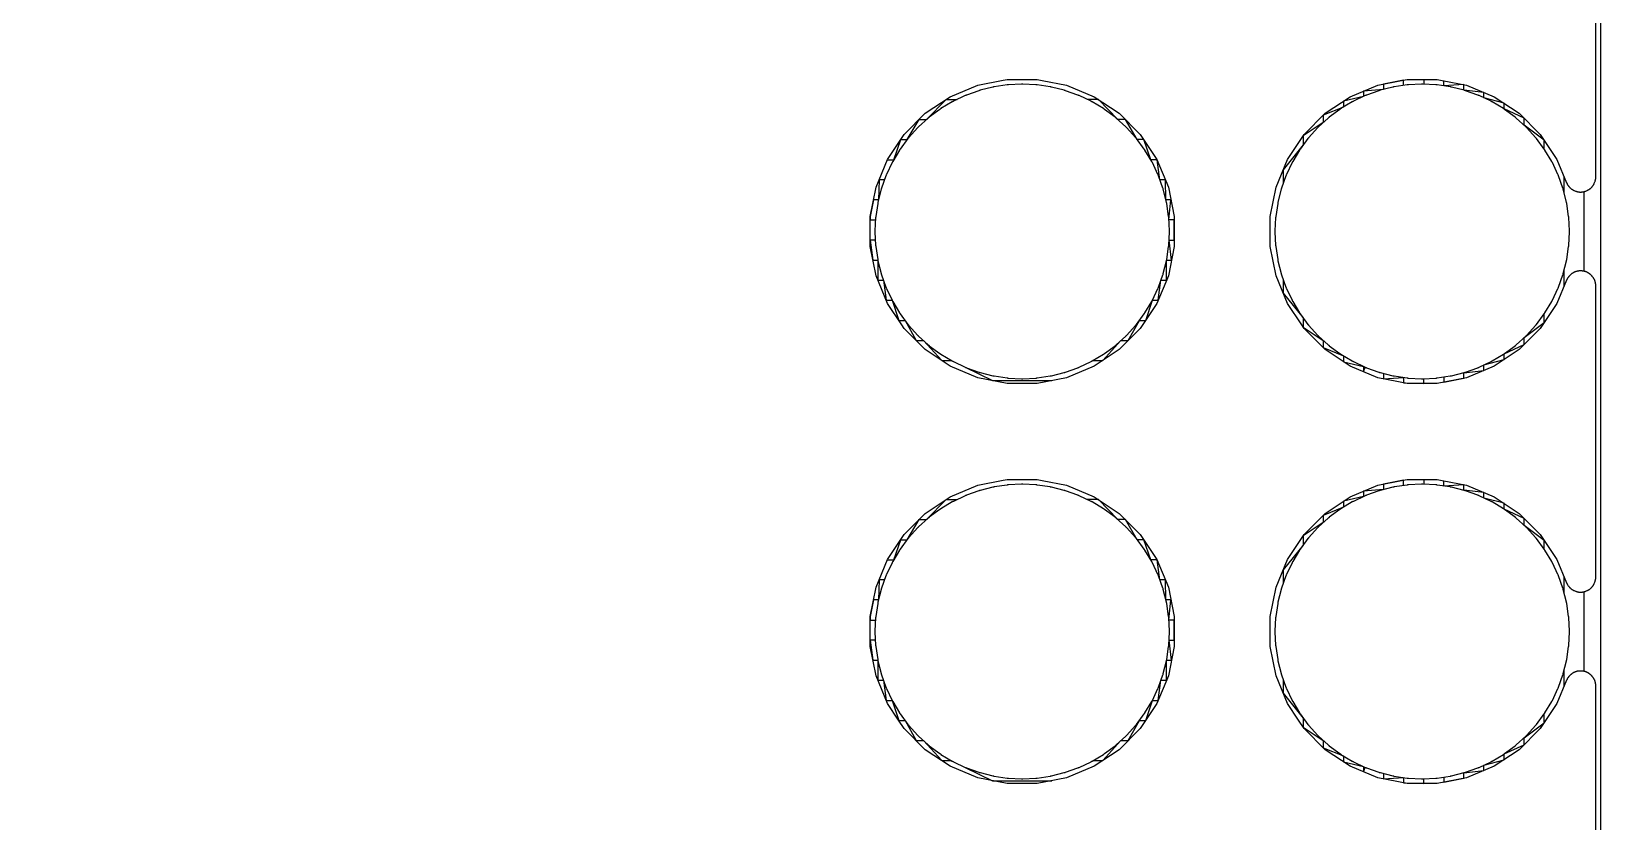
# Model space of a CAD drawing. Header units: metres. Extents: x 141.4 to 191.4, y -114.8 to -61.9.
# Drawn here: x 181.4 to 191.36, y -83.25 to -78.23 of the extents above; entities that cross this region are included whole.
import ezdxf

# ---------------------------------------------------------------- set-up
doc = ezdxf.new("R2010")
doc.units = ezdxf.units.M

msp = doc.modelspace()

# ---------------------------------------------------------------- linework, layer by layer
for points in [[(141.409, -61.907), (191.3649, -61.907), (191.3649, -114.8098)], [(191.3345, -84.2356), (191.3345, -82.3884), (191.3345, -82.3864), (191.3344, -82.3843), (191.3343, -82.3822), (191.3341, -82.3801), (191.3339, -82.378), (191.3336, -82.376), (191.3332, -82.3739), (191.3329, -82.3719), (191.332, -82.3675), (191.3316, -82.3654), (191.3311, -82.3634), (191.3305, -82.3614), (191.33, -82.3594), (191.3293, -82.3574), (191.3287, -82.3554), (191.3279, -82.3535), (191.3272, -82.3515), (191.3263, -82.3496), (191.3255, -82.3477), (191.3246, -82.3458), (191.3236, -82.344), (191.3226, -82.3421), (191.3215, -82.3403), (191.3204, -82.3386), (191.3193, -82.3368), (191.3181, -82.3351), (191.3169, -82.3334), (191.3156, -82.3317), (191.3143, -82.3301), (191.313, -82.3285), (191.3116, -82.327), (191.3102, -82.3254), (191.3087, -82.3239), (191.3025, -82.3177), (191.301, -82.3163), (191.2995, -82.3148), (191.2979, -82.3135), (191.2963, -82.3121), (191.2947, -82.3108), (191.293, -82.3095), (191.2913, -82.3083), (191.2896, -82.3071), (191.2879, -82.306), (191.2861, -82.3049), (191.2843, -82.3039), (191.2825, -82.3029), (191.2806, -82.3019), (191.2787, -82.301), (191.2768, -82.3001), (191.2749, -82.2993), (191.273, -82.2985), (191.271, -82.2978), (191.2691, -82.2971), (191.2671, -82.2965), (191.2651, -82.2959), (191.2631, -82.2954), (191.261, -82.2949), (191.259, -82.2944), (191.2569, -82.2941), (191.2549, -82.2937), (191.2528, -82.2935), (191.2507, -82.2932), (191.2487, -82.293), (191.2466, -82.2929), (191.2445, -82.2928), (191.2424, -82.2928), (191.2336, -82.2928), (191.2315, -82.2928), (191.2294, -82.2929), (191.2273, -82.293), (191.2253, -82.2932), (191.2232, -82.2935), (191.2211, -82.2937), (191.2191, -82.2941), (191.217, -82.2944), (191.215, -82.2949), (191.2129, -82.2954), (191.2109, -82.2959), (191.2089, -82.2965), (191.2069, -82.2971), (191.205, -82.2978), (191.203, -82.2985), (191.2011, -82.2993), (191.1992, -82.3001), (191.1973, -82.301), (191.1954, -82.3019), (191.1935, -82.3029), (191.1917, -82.3039), (191.1899, -82.3049), (191.1881, -82.306), (191.1864, -82.3071), (191.1847, -82.3083), (191.183, -82.3095), (191.1813, -82.3108), (191.1797, -82.3121), (191.1781, -82.3134), (191.1765, -82.3148), (191.175, -82.3163), (191.1735, -82.3177), (191.1673, -82.3239), (191.1658, -82.3254), (191.1644, -82.327), (191.163, -82.3285), (191.1617, -82.3301), (191.1604, -82.3317), (191.1591, -82.3334), (191.1579, -82.3351), (191.1567, -82.3368), (191.1556, -82.3386), (191.1545, -82.3403), (191.1534, -82.3421), (191.1524, -82.344), (191.1515, -82.3458), (191.1505, -82.3477), (191.1497, -82.3496), (191.1488, -82.3515), (191.0876, -82.4993), (190.982, -82.6575), (190.8475, -82.792), (190.6893, -82.8976), (190.5136, -82.9704), (190.3271, -83.0075), (190.1369, -83.0075), (189.9504, -82.9704), (189.7747, -82.8976), (189.6165, -82.792), (189.482, -82.6575), (189.4469, -82.6048), (189.3764, -82.4993), (189.3036, -82.3236), (189.2665, -82.1371), (189.2665, -81.9469), (189.3036, -81.7604), (189.3764, -81.5847), (189.482, -81.4265), (189.6165, -81.292), (189.7747, -81.1864), (189.9504, -81.1136), (190.1116, -81.0815), (190.1369, -81.0765), (190.3271, -81.0765), (190.359, -81.0829), (190.5136, -81.1136), (190.6893, -81.1864), (190.8475, -81.292), (190.982, -81.4265), (191.0876, -81.5847), (191.1488, -81.7325), (191.1497, -81.7344), (191.1505, -81.7363), (191.1515, -81.7382), (191.1524, -81.74), (191.1534, -81.7419), (191.1545, -81.7437), (191.1556, -81.7454), (191.1567, -81.7472), (191.1592, -81.7509), (191.1604, -81.7526), (191.1616, -81.7543), (191.1629, -81.756), (191.1642, -81.7576), (191.1655, -81.7592), (191.1669, -81.7608), (191.1683, -81.7623), (191.1698, -81.7638), (191.1713, -81.7653), (191.1728, -81.7667), (191.1743, -81.7681), (191.1759, -81.7694), (191.1776, -81.7707), (191.1792, -81.772), (191.1809, -81.7732), (191.1826, -81.7744), (191.1844, -81.7755), (191.1862, -81.7766), (191.188, -81.7776), (191.1898, -81.7787), (191.1917, -81.7796), (191.1935, -81.7805), (191.1954, -81.7814), (191.1973, -81.7822), (191.2055, -81.7856), (191.2074, -81.7864), (191.2094, -81.7871), (191.2113, -81.7878), (191.2133, -81.7884), (191.2153, -81.789), (191.2173, -81.7895), (191.2194, -81.79), (191.2214, -81.7904), (191.2235, -81.7908), (191.2255, -81.7911), (191.2276, -81.7914), (191.2297, -81.7916), (191.2317, -81.7918), (191.2338, -81.792), (191.2359, -81.792), (191.238, -81.7921), (191.2401, -81.792), (191.2422, -81.792), (191.2443, -81.7918), (191.2463, -81.7916), (191.2484, -81.7914), (191.2505, -81.7911), (191.2525, -81.7908), (191.2546, -81.7904), (191.2566, -81.79), (191.2587, -81.7895), (191.2607, -81.789), (191.2627, -81.7884), (191.2647, -81.7878), (191.2666, -81.7871), (191.2686, -81.7864), (191.2705, -81.7856), (191.2787, -81.7822), (191.2806, -81.7814), (191.2825, -81.7805), (191.2843, -81.7796), (191.2862, -81.7787), (191.288, -81.7776), (191.2898, -81.7766), (191.2916, -81.7755), (191.2934, -81.7744), (191.2951, -81.7732), (191.2968, -81.772), (191.2984, -81.7707), (191.3001, -81.7694), (191.3017, -81.7681), (191.3032, -81.7667), (191.3047, -81.7653), (191.3062, -81.7638), (191.3077, -81.7623), (191.3091, -81.7608), (191.3105, -81.7592), (191.3118, -81.7576), (191.3131, -81.756), (191.3144, -81.7543), (191.3156, -81.7526), (191.3168, -81.7509), (191.3179, -81.7492), (191.319, -81.7474), (191.3201, -81.7456), (191.3211, -81.7438), (191.3221, -81.7419), (191.323, -81.74), (191.3238, -81.7381), (191.3247, -81.7362), (191.328, -81.7281), (191.3288, -81.7261), (191.3295, -81.7242), (191.3302, -81.7222), (191.3308, -81.7202), (191.3314, -81.7182), (191.332, -81.7162), (191.3324, -81.7142), (191.3329, -81.7121), (191.3332, -81.7101), (191.3336, -81.708), (191.3339, -81.706), (191.3341, -81.7039), (191.3343, -81.7018), (191.3344, -81.6997), (191.3345, -81.6976), (191.3345, -81.6956), (191.3345, -79.8484), (191.3345, -79.8464), (191.3344, -79.8443), (191.3343, -79.8422), (191.3341, -79.8401), (191.3339, -79.838), (191.3336, -79.836), (191.3332, -79.8339), (191.3329, -79.8319), (191.332, -79.8275), (191.3316, -79.8254), (191.3311, -79.8234), (191.3305, -79.8214), (191.33, -79.8194), (191.3293, -79.8174), (191.3287, -79.8154), (191.3279, -79.8135), (191.3272, -79.8115), (191.3263, -79.8096), (191.3255, -79.8077), (191.3246, -79.8058), (191.3236, -79.804), (191.3226, -79.8021), (191.3215, -79.8003), (191.3204, -79.7986), (191.3193, -79.7968), (191.3181, -79.7951), (191.3169, -79.7934), (191.3156, -79.7917), (191.3143, -79.7901), (191.313, -79.7885), (191.3116, -79.787), (191.3102, -79.7854), (191.3087, -79.7839), (191.3025, -79.7777), (191.301, -79.7763), (191.2995, -79.7748), (191.2979, -79.7735), (191.2963, -79.7721), (191.2947, -79.7708), (191.293, -79.7695), (191.2913, -79.7683), (191.2896, -79.7671), (191.2879, -79.766), (191.2861, -79.7649), (191.2843, -79.7639), (191.2825, -79.7629), (191.2806, -79.7619), (191.2787, -79.761), (191.2768, -79.7601), (191.2749, -79.7593), (191.273, -79.7585), (191.271, -79.7578), (191.2691, -79.7571), (191.2671, -79.7565), (191.2651, -79.7559), (191.2631, -79.7554), (191.261, -79.7549), (191.259, -79.7544), (191.2569, -79.7541), (191.2549, -79.7537), (191.2528, -79.7535), (191.2507, -79.7532), (191.2487, -79.753), (191.2466, -79.7529), (191.2445, -79.7528), (191.2424, -79.7528), (191.2336, -79.7528), (191.2315, -79.7528), (191.2294, -79.7529), (191.2273, -79.753), (191.2253, -79.7532), (191.2232, -79.7535), (191.2211, -79.7537), (191.2191, -79.7541), (191.217, -79.7544), (191.215, -79.7549), (191.2129, -79.7554), (191.2109, -79.7559), (191.2089, -79.7565), (191.2069, -79.7571), (191.205, -79.7578), (191.203, -79.7585), (191.2011, -79.7593), (191.1992, -79.7601), (191.1973, -79.761), (191.1954, -79.7619), (191.1935, -79.7629), (191.1917, -79.7639), (191.1899, -79.7649), (191.1881, -79.766), (191.1864, -79.7671), (191.1847, -79.7683), (191.183, -79.7695), (191.1813, -79.7708), (191.1797, -79.7721), (191.1781, -79.7734), (191.1765, -79.7748), (191.175, -79.7763), (191.1735, -79.7777), (191.1673, -79.7839), (191.1658, -79.7854), (191.1644, -79.787), (191.163, -79.7885), (191.1617, -79.7901), (191.1604, -79.7917), (191.1591, -79.7934), (191.1579, -79.7951), (191.1567, -79.7968), (191.1556, -79.7986), (191.1545, -79.8003), (191.1534, -79.8021), (191.1524, -79.804), (191.1515, -79.8058), (191.1505, -79.8077), (191.1497, -79.8096), (191.1488, -79.8115), (191.0876, -79.9593), (190.982, -80.1175), (190.8475, -80.252), (190.6893, -80.3576), (190.5136, -80.4304), (190.3271, -80.4675), (190.1369, -80.4675), (189.9504, -80.4304), (189.7747, -80.3576), (189.6165, -80.252), (189.482, -80.1175), (189.4675, -80.0957), (189.3764, -79.9593), (189.3036, -79.7836), (189.2665, -79.5971), (189.2665, -79.4069), (189.3036, -79.2204), (189.3764, -79.0447), (189.482, -78.8865), (189.6165, -78.752), (189.7747, -78.6464), (189.9504, -78.5736), (190.1116, -78.5415), (190.1369, -78.5365), (190.3271, -78.5365), (190.359, -78.5429), (190.5136, -78.5736), (190.6893, -78.6464), (190.8475, -78.752), (190.982, -78.8865), (191.0876, -79.0447), (191.1488, -79.1925), (191.1497, -79.1944), (191.1505, -79.1963), (191.1515, -79.1982), (191.1524, -79.2), (191.1534, -79.2019), (191.1545, -79.2037), (191.1556, -79.2054), (191.1567, -79.2072), (191.1592, -79.2109), (191.1604, -79.2126), (191.1616, -79.2143), (191.1629, -79.216), (191.1642, -79.2176), (191.1655, -79.2192), (191.1669, -79.2208), (191.1683, -79.2223), (191.1698, -79.2238), (191.1713, -79.2253), (191.1728, -79.2267), (191.1743, -79.2281), (191.1759, -79.2294), (191.1776, -79.2307), (191.1792, -79.232), (191.1809, -79.2332), (191.1826, -79.2344), (191.1844, -79.2355), (191.1862, -79.2366), (191.188, -79.2376), (191.1898, -79.2387), (191.1917, -79.2396), (191.1935, -79.2405), (191.1954, -79.2414), (191.1973, -79.2422), (191.2055, -79.2456), (191.2074, -79.2464), (191.2094, -79.2471), (191.2113, -79.2478), (191.2133, -79.2484), (191.2153, -79.249), (191.2173, -79.2495), (191.2194, -79.25), (191.2214, -79.2504), (191.2235, -79.2508), (191.2255, -79.2511), (191.2276, -79.2514), (191.2297, -79.2516), (191.2317, -79.2518), (191.2338, -79.252), (191.2359, -79.252), (191.238, -79.2521), (191.2401, -79.252), (191.2422, -79.252), (191.2443, -79.2518), (191.2463, -79.2516), (191.2484, -79.2514), (191.2505, -79.2511), (191.2525, -79.2508), (191.2546, -79.2504), (191.2566, -79.25), (191.2587, -79.2495), (191.2607, -79.249), (191.2627, -79.2484), (191.2647, -79.2478), (191.2666, -79.2471), (191.2686, -79.2464), (191.2705, -79.2456), (191.2787, -79.2422), (191.2806, -79.2414), (191.2825, -79.2405), (191.2843, -79.2396), (191.2862, -79.2387), (191.288, -79.2376), (191.2898, -79.2366), (191.2916, -79.2355), (191.2934, -79.2344), (191.2951, -79.2332), (191.2968, -79.232), (191.2984, -79.2307), (191.3001, -79.2294), (191.3017, -79.2281), (191.3032, -79.2267), (191.3047, -79.2253), (191.3062, -79.2238), (191.3077, -79.2223), (191.3091, -79.2208), (191.3105, -79.2192), (191.3118, -79.2176), (191.3131, -79.216), (191.3144, -79.2143), (191.3156, -79.2126), (191.3168, -79.2109), (191.3179, -79.2092), (191.319, -79.2074), (191.3201, -79.2056), (191.3211, -79.2038), (191.3221, -79.2019), (191.323, -79.2), (191.3238, -79.1981), (191.3247, -79.1962), (191.328, -79.1881), (191.3288, -79.1861), (191.3295, -79.1842), (191.3302, -79.1822), (191.3308, -79.1802), (191.3314, -79.1782), (191.332, -79.1762), (191.3324, -79.1742), (191.3329, -79.1721), (191.3332, -79.1701), (191.3336, -79.168), (191.3339, -79.166), (191.3341, -79.1639), (191.3343, -79.1618), (191.3344, -79.1597), (191.3345, -79.1576), (191.3345, -79.1556), (191.3345, -77.3084)], [(186.8174, -79.174), (186.7828, -79.174), (186.7794, -79.3015), (186.7475, -79.3015), (186.7265, -79.4069), (186.7636, -79.2204), (186.8364, -79.0447), (186.942, -78.8865), (187.0765, -78.752), (187.2347, -78.6464), (187.4104, -78.5736), (187.5716, -78.5415), (187.5969, -78.5365), (187.7871, -78.5365), (187.819, -78.5429), (187.9736, -78.5736), (188.1493, -78.6464), (188.3075, -78.752), (188.442, -78.8865), (188.5476, -79.0447), (188.6204, -79.2204), (188.6575, -79.4069), (188.6575, -79.5971), (188.6204, -79.7836), (188.5476, -79.9593), (188.442, -80.1175), (188.3075, -80.252), (188.1493, -80.3576), (187.9736, -80.4304), (187.7871, -80.4675), (187.5969, -80.4675), (187.4104, -80.4304), (187.2347, -80.3576), (187.0765, -80.252), (186.942, -80.1175), (186.9275, -80.0957), (186.8364, -79.9593), (186.7636, -79.7836), (186.7265, -79.5971), (186.7265, -79.4069), (186.7265, -79.429), (186.7605, -79.429)], [(187.3304, -80.3641), (187.3323, -80.365), (187.3342, -80.3658), (187.3361, -80.3666), (187.3381, -80.3673), (187.4166, -80.3954), (187.4186, -80.3961), (187.4206, -80.3967), (187.4226, -80.3973), (187.4246, -80.3979), (187.5055, -80.4181), (187.5075, -80.4186), (187.5096, -80.419), (187.5116, -80.4194), (187.5137, -80.4197), (187.5962, -80.432), (187.5983, -80.4323), (187.6004, -80.4325), (187.6024, -80.4327), (187.6045, -80.4328), (187.6878, -80.4369), (187.6899, -80.437), (187.692, -80.437), (187.6941, -80.437), (187.6962, -80.4369), (187.7795, -80.4328), (187.7816, -80.4327), (187.7836, -80.4325), (187.7857, -80.4323), (187.7878, -80.432), (187.8703, -80.4197), (187.8724, -80.4194), (187.8744, -80.419), (187.8765, -80.4186), (187.8785, -80.4181), (187.9594, -80.3979), (187.9614, -80.3973), (187.9634, -80.3967), (187.9654, -80.3961), (187.9674, -80.3954), (188.0459, -80.3673), (188.0479, -80.3666), (188.0498, -80.3658), (188.0517, -80.365), (188.0536, -80.3641), (188.129, -80.3285), (188.1309, -80.3276), (188.1328, -80.3266), (188.1346, -80.3256), (188.1364, -80.3245), (188.2079, -80.2817), (188.2097, -80.2806), (188.2115, -80.2794), (188.2132, -80.2782), (188.2149, -80.277), (188.2819, -80.2273), (188.2835, -80.2261), (188.2852, -80.2248), (188.2868, -80.2234), (188.2883, -80.222), (188.3501, -80.166), (188.3517, -80.1646), (188.3531, -80.1631), (188.3546, -80.1617), (188.356, -80.1601), (188.412, -80.0983), (188.4134, -80.0968), (188.4148, -80.0952), (188.4161, -80.0935), (188.4173, -80.0919), (188.467, -80.0249), (188.4682, -80.0232), (188.4694, -80.0215), (188.4706, -80.0197), (188.4717, -80.0179), (188.5145, -79.9464), (188.5156, -79.9446), (188.5166, -79.9428), (188.5176, -79.9409), (188.5185, -79.939), (188.5541, -79.8636), (188.555, -79.8617), (188.5558, -79.8598), (188.5566, -79.8579), (188.5573, -79.8559), (188.5854, -79.7774), (188.5861, -79.7754), (188.5867, -79.7734), (188.5873, -79.7714), (188.5879, -79.7694), (188.6081, -79.6885), (188.6086, -79.6865), (188.609, -79.6844), (188.6094, -79.6824), (188.6097, -79.6803), (188.622, -79.5978), (188.6223, -79.5957), (188.6225, -79.5936), (188.6227, -79.5916), (188.6228, -79.5895), (188.6269, -79.5062), (188.627, -79.5041), (188.627, -79.502), (188.627, -79.4999), (188.6269, -79.4978), (188.6228, -79.4145), (188.6227, -79.4124), (188.6225, -79.4104), (188.6223, -79.4083), (188.622, -79.4062), (188.6097, -79.3237), (188.6094, -79.3216), (188.609, -79.3196), (188.6086, -79.3175), (188.6081, -79.3155), (188.5879, -79.2346), (188.5873, -79.2326), (188.5867, -79.2306), (188.5861, -79.2286), (188.5854, -79.2266), (188.5573, -79.1481), (188.5566, -79.1461), (188.5558, -79.1442), (188.555, -79.1423), (188.5541, -79.1404), (188.5185, -79.065), (188.5176, -79.0631), (188.5166, -79.0612), (188.5156, -79.0594), (188.5145, -79.0576), (188.4717, -78.9861), (188.4706, -78.9843), (188.4694, -78.9825), (188.4682, -78.9808), (188.467, -78.9791), (188.4173, -78.9121), (188.4161, -78.9105), (188.4148, -78.9088), (188.4134, -78.9072), (188.412, -78.9057), (188.356, -78.8439), (188.3546, -78.8423), (188.3531, -78.8409), (188.3517, -78.8394), (188.3501, -78.838), (188.2883, -78.782), (188.2868, -78.7806), (188.2852, -78.7792), (188.2835, -78.7779), (188.2819, -78.7767), (188.2149, -78.727), (188.2132, -78.7258), (188.2115, -78.7246), (188.2097, -78.7234), (188.2079, -78.7223), (188.1364, -78.6795), (188.1346, -78.6784), (188.1328, -78.6774), (188.1309, -78.6764), (188.129, -78.6755), (188.0536, -78.6399), (188.0517, -78.639), (188.0498, -78.6382), (188.0479, -78.6374), (188.0459, -78.6367), (187.9674, -78.6086), (187.9654, -78.6079), (187.9634, -78.6073), (187.9614, -78.6067), (187.9594, -78.6061), (187.8785, -78.5859), (187.8765, -78.5854), (187.8744, -78.585), (187.8724, -78.5846), (187.8703, -78.5843), (187.7878, -78.572), (187.7857, -78.5717), (187.7836, -78.5715), (187.7816, -78.5713), (187.7795, -78.5712), (187.6962, -78.5671), (187.6941, -78.567), (187.692, -78.567), (187.6899, -78.567), (187.6878, -78.5671), (187.6045, -78.5712), (187.6024, -78.5713), (187.6004, -78.5715), (187.5983, -78.5717), (187.5962, -78.572), (187.5137, -78.5843), (187.5116, -78.5846), (187.5096, -78.585), (187.5075, -78.5854), (187.5055, -78.5859), (187.4246, -78.6061), (187.4226, -78.6067), (187.4206, -78.6073), (187.4186, -78.6079), (187.4166, -78.6086), (187.3381, -78.6367), (187.3361, -78.6374), (187.3342, -78.6382), (187.3323, -78.639), (187.3304, -78.6399), (187.255, -78.6755), (187.2531, -78.6764), (187.2512, -78.6774), (187.2494, -78.6784), (187.2476, -78.6795), (187.1761, -78.7223), (187.1743, -78.7234), (187.1725, -78.7246), (187.1708, -78.7258), (187.1691, -78.727), (187.1021, -78.7767), (187.1005, -78.7779), (187.0988, -78.7792), (187.0972, -78.7806), (187.0957, -78.782), (187.0339, -78.838), (187.0323, -78.8394), (187.0309, -78.8409), (187.0294, -78.8423), (187.028, -78.8439), (186.972, -78.9057), (186.9706, -78.9072), (186.9692, -78.9088), (186.9679, -78.9105), (186.9667, -78.9121), (186.917, -78.9791), (186.9158, -78.9808), (186.9146, -78.9825), (186.9134, -78.9843), (186.9123, -78.9861), (186.8695, -79.0576), (186.8684, -79.0594), (186.8674, -79.0612), (186.8664, -79.0631), (186.8655, -79.065), (186.8299, -79.1404), (186.829, -79.1423), (186.8282, -79.1442), (186.8274, -79.1461), (186.8267, -79.1481), (186.7986, -79.2266), (186.7979, -79.2286), (186.7973, -79.2306), (186.7967, -79.2326), (186.7961, -79.2346), (186.7759, -79.3155), (186.7754, -79.3175), (186.775, -79.3196), (186.7746, -79.3216), (186.7743, -79.3237), (186.762, -79.4062), (186.7617, -79.4083), (186.7615, -79.4104), (186.7613, -79.4124), (186.7612, -79.4145), (186.7571, -79.4978), (186.757, -79.4999), (186.757, -79.502), (186.757, -79.5041), (186.7571, -79.5062), (186.7612, -79.5895), (186.7613, -79.5916), (186.7615, -79.5936), (186.7617, -79.5957), (186.762, -79.5978), (186.7743, -79.6803), (186.7746, -79.6824), (186.775, -79.6844), (186.7754, -79.6865), (186.7759, -79.6885), (186.7961, -79.7694), (186.7967, -79.7714), (186.7973, -79.7734), (186.7979, -79.7754), (186.7986, -79.7774), (186.8267, -79.8559), (186.8274, -79.8579), (186.8282, -79.8598), (186.829, -79.8617), (186.8299, -79.8636), (186.8655, -79.939), (186.8664, -79.9409), (186.8674, -79.9428), (186.8684, -79.9446), (186.8695, -79.9464), (186.9123, -80.0179), (186.9134, -80.0197), (186.9146, -80.0215), (186.9158, -80.0232), (186.917, -80.0249), (186.9667, -80.0919), (186.9679, -80.0935), (186.9692, -80.0952), (186.9706, -80.0968), (186.972, -80.0983), (187.028, -80.1601), (187.0294, -80.1617), (187.0309, -80.1631), (187.0323, -80.1646), (187.0339, -80.166), (187.0957, -80.222), (187.0972, -80.2234), (187.0988, -80.2248), (187.1005, -80.2261), (187.1021, -80.2273), (187.1691, -80.277), (187.1708, -80.2782), (187.1725, -80.2794), (187.1743, -80.2806), (187.1761, -80.2817), (187.2476, -80.3245), (187.2494, -80.3256), (187.2512, -80.3266), (187.2531, -80.3276), (187.255, -80.3285), (187.3304, -80.3641), (187.5039, -80.449), (187.8801, -80.449)], [(189.349, -79.8067), (189.349, -79.8933), (189.4765, -80.0513), (189.4765, -80.1092), (189.604, -80.1934), (189.604, -80.2395), (189.7315, -80.2909), (189.7315, -80.3288), (189.859, -80.3588), (189.859, -80.3926), (189.8704, -80.3641), (189.8723, -80.365), (189.8742, -80.3658), (189.8761, -80.3666), (189.8781, -80.3673), (189.9566, -80.3954), (189.9586, -80.3961), (189.9606, -80.3967), (189.9626, -80.3973), (189.9646, -80.3979), (190.0455, -80.4181), (190.0475, -80.4186), (190.0496, -80.419), (190.0516, -80.4194), (190.0537, -80.4197), (190.1362, -80.432), (190.1383, -80.4323), (190.1404, -80.4325), (190.1424, -80.4327), (190.1445, -80.4328), (190.2278, -80.4369), (190.2299, -80.437), (190.232, -80.437), (190.2341, -80.437), (190.2362, -80.4369), (190.3195, -80.4328), (190.3216, -80.4327), (190.3236, -80.4325), (190.3257, -80.4323), (190.3278, -80.432), (190.4103, -80.4197), (190.4124, -80.4194), (190.4144, -80.419), (190.4165, -80.4186), (190.4185, -80.4181), (190.4994, -80.3979), (190.5014, -80.3973), (190.5034, -80.3967), (190.5054, -80.3961), (190.5074, -80.3954), (190.5859, -80.3673), (190.5879, -80.3666), (190.5898, -80.3658), (190.5917, -80.365), (190.5936, -80.3641), (190.669, -80.3285), (190.6709, -80.3276), (190.6728, -80.3266), (190.6746, -80.3256), (190.6764, -80.3245), (190.7479, -80.2817), (190.7497, -80.2806), (190.7515, -80.2794), (190.7532, -80.2782), (190.7549, -80.277), (190.8219, -80.2273), (190.8235, -80.2261), (190.8252, -80.2248), (190.8268, -80.2234), (190.8283, -80.222), (190.8901, -80.166), (190.8917, -80.1646), (190.8931, -80.1631), (190.8946, -80.1617), (190.896, -80.1601), (190.952, -80.0983), (190.9534, -80.0968), (190.9548, -80.0952), (190.9561, -80.0935), (190.9573, -80.0919), (191.007, -80.0249), (191.0082, -80.0232), (191.0094, -80.0215), (191.0106, -80.0197), (191.0117, -80.0179), (191.0545, -79.9464), (191.0556, -79.9446), (191.0566, -79.9428), (191.0576, -79.9409), (191.0585, -79.939), (191.0941, -79.8636), (191.095, -79.8617), (191.0958, -79.8598), (191.0966, -79.8579), (191.0973, -79.8559), (191.1254, -79.7774), (191.1261, -79.7754), (191.1267, -79.7734), (191.1273, -79.7714), (191.1279, -79.7694), (191.1481, -79.6885), (191.1486, -79.6865), (191.149, -79.6844), (191.1494, -79.6824), (191.1497, -79.6803), (191.162, -79.5978), (191.1623, -79.5957), (191.1625, -79.5936), (191.1627, -79.5916), (191.1628, -79.5895), (191.1669, -79.5062), (191.167, -79.5041), (191.167, -79.502), (191.167, -79.4999), (191.1669, -79.4978), (191.1628, -79.4145), (191.1627, -79.4124), (191.1625, -79.4104), (191.1623, -79.4083), (191.162, -79.4062), (191.1497, -79.3237), (191.1494, -79.3216), (191.149, -79.3196), (191.1486, -79.3175), (191.1481, -79.3155), (191.1279, -79.2346), (191.1273, -79.2326), (191.1267, -79.2306), (191.1261, -79.2286), (191.1254, -79.2266), (191.0973, -79.1481), (191.0966, -79.1461), (191.0958, -79.1442), (191.095, -79.1423), (191.0941, -79.1404), (191.0585, -79.065), (191.0576, -79.0631), (191.0566, -79.0612), (191.0556, -79.0594), (191.0545, -79.0576), (191.0117, -78.9861), (191.0106, -78.9843), (191.0094, -78.9825), (191.0082, -78.9808), (191.007, -78.9791), (190.9573, -78.9121), (190.9561, -78.9105), (190.9548, -78.9088), (190.9534, -78.9072), (190.952, -78.9057), (190.896, -78.8439), (190.8946, -78.8423), (190.8931, -78.8409), (190.8917, -78.8394), (190.8901, -78.838), (190.8283, -78.782), (190.8268, -78.7806), (190.8252, -78.7792), (190.8235, -78.7779), (190.8219, -78.7767), (190.7549, -78.727), (190.7532, -78.7258), (190.7515, -78.7246), (190.7497, -78.7234), (190.7479, -78.7223), (190.6764, -78.6795), (190.6746, -78.6784), (190.6728, -78.6774), (190.6709, -78.6764), (190.669, -78.6755), (190.5936, -78.6399), (190.5917, -78.639), (190.5898, -78.6382), (190.5879, -78.6374), (190.5859, -78.6367), (190.5074, -78.6086), (190.5054, -78.6079), (190.5034, -78.6073), (190.5014, -78.6067), (190.4994, -78.6061), (190.4185, -78.5859), (190.4165, -78.5854), (190.4144, -78.585), (190.4124, -78.5846), (190.4103, -78.5843), (190.3278, -78.572), (190.3257, -78.5717), (190.3236, -78.5715), (190.3216, -78.5713), (190.3195, -78.5712), (190.2362, -78.5671), (190.2341, -78.567), (190.232, -78.567), (190.2299, -78.567), (190.2278, -78.5671), (190.1445, -78.5712), (190.1424, -78.5713), (190.1404, -78.5715), (190.1383, -78.5717), (190.1362, -78.572), (190.0537, -78.5843), (190.0516, -78.5846), (190.0496, -78.585), (190.0475, -78.5854), (190.0455, -78.5859), (189.9646, -78.6061), (189.9626, -78.6067), (189.9606, -78.6073), (189.9586, -78.6079), (189.9566, -78.6086), (189.8781, -78.6367), (189.8761, -78.6374), (189.8742, -78.6382), (189.8723, -78.639), (189.8704, -78.6399), (189.795, -78.6755), (189.7931, -78.6764), (189.7912, -78.6774), (189.7894, -78.6784), (189.7876, -78.6795), (189.7161, -78.7223), (189.7143, -78.7234), (189.7125, -78.7246), (189.7108, -78.7258), (189.7091, -78.727), (189.6421, -78.7767), (189.6405, -78.7779), (189.6388, -78.7792), (189.6372, -78.7806), (189.6357, -78.782), (189.5739, -78.838), (189.5723, -78.8394), (189.5709, -78.8409), (189.5694, -78.8423), (189.568, -78.8439), (189.512, -78.9057), (189.5106, -78.9072), (189.5092, -78.9088), (189.5079, -78.9105), (189.5067, -78.9121), (189.457, -78.9791), (189.4558, -78.9808), (189.4546, -78.9825), (189.4534, -78.9843), (189.4523, -78.9861), (189.4095, -79.0576), (189.4084, -79.0594), (189.4074, -79.0612), (189.4064, -79.0631), (189.4055, -79.065), (189.3699, -79.1404), (189.369, -79.1423), (189.3682, -79.1442), (189.3674, -79.1461), (189.3667, -79.1481), (189.3386, -79.2266), (189.3379, -79.2286), (189.3373, -79.2306), (189.3367, -79.2326), (189.3361, -79.2346), (189.3159, -79.3155), (189.3154, -79.3175), (189.315, -79.3196), (189.3146, -79.3216), (189.3143, -79.3237), (189.302, -79.4062), (189.3017, -79.4083), (189.3015, -79.4104), (189.3013, -79.4124), (189.3012, -79.4145), (189.2971, -79.4978), (189.297, -79.4999), (189.297, -79.502), (189.297, -79.5041), (189.2971, -79.5062), (189.3012, -79.5895), (189.3013, -79.5916), (189.3015, -79.5936), (189.3017, -79.5957), (189.302, -79.5978), (189.3143, -79.6803), (189.3146, -79.6824), (189.315, -79.6844), (189.3154, -79.6865), (189.3159, -79.6885), (189.3361, -79.7694), (189.3367, -79.7714), (189.3373, -79.7734), (189.3379, -79.7754), (189.3386, -79.7774), (189.3667, -79.8559), (189.3674, -79.8579), (189.3682, -79.8598), (189.369, -79.8617), (189.3699, -79.8636), (189.4055, -79.939), (189.4064, -79.9409), (189.4074, -79.9428), (189.4084, -79.9446), (189.4095, -79.9464), (189.4523, -80.0179), (189.4534, -80.0197), (189.4546, -80.0215), (189.4558, -80.0232), (189.457, -80.0249), (189.5067, -80.0919), (189.5079, -80.0935), (189.5092, -80.0952), (189.5106, -80.0968), (189.512, -80.0983), (189.568, -80.1601), (189.5694, -80.1617), (189.5709, -80.1631), (189.5723, -80.1646), (189.5739, -80.166), (189.6357, -80.222), (189.6372, -80.2234), (189.6388, -80.2248), (189.6405, -80.2261), (189.6421, -80.2273), (189.7091, -80.277), (189.7108, -80.2782), (189.7125, -80.2794), (189.7143, -80.2806), (189.7161, -80.2817), (189.7876, -80.3245), (189.7894, -80.3256), (189.7912, -80.3266), (189.7931, -80.3276), (189.795, -80.3285), (189.8704, -80.3641)], [(190.114, -78.5753), (190.114, -78.541), (189.9865, -78.5664), (189.9865, -78.6007), (189.859, -78.6114), (189.859, -78.6452), (189.7315, -78.6752), (189.7315, -78.7131), (189.604, -78.7645), (189.604, -78.8106), (189.4765, -78.8948), (189.4765, -78.9527), (189.349, -79.1107), (189.349, -79.1973)], [(190.2415, -78.5365), (190.2415, -78.5674)], [(191.0065, -78.9785), (191.0065, -78.9233), (190.879, -78.8279), (190.879, -78.7836), (190.7515, -78.7246), (190.7515, -78.688), (190.624, -78.6543), (190.624, -78.6193), (190.4965, -78.6054), (190.4965, -78.5702), (190.369, -78.5781), (190.369, -78.5448)], [(186.8356, -79.0465), (186.8761, -79.0465), (186.9203, -78.919), (186.9616, -78.919), (187.0371, -78.7915), (187.0852, -78.7915), (187.2083, -78.664), (187.2793, -78.664)], [(188.1415, -80.3215), (188.2034, -80.3215), (188.3193, -80.194), (188.3654, -80.194), (188.4361, -80.0665), (188.476, -80.0665), (188.5185, -79.939), (188.556, -79.939), (188.5732, -79.8115), (188.6089, -79.8115), (188.6091, -79.684), (188.6402, -79.684), (188.6244, -79.5565), (188.6575, -79.5565), (188.6575, -79.429), (188.6235, -79.429), (188.6365, -79.3015), (188.6046, -79.3015), (188.6012, -79.174), (188.5666, -79.174), (188.5484, -79.0465), (188.5079, -79.0465), (188.4636, -78.919), (188.4224, -78.919), (188.3469, -78.7915), (188.2988, -78.7915), (188.1757, -78.664), (188.1047, -78.664)], [(191.134, -79.2593), (191.134, -79.1568)], [(191.2615, -79.755), (191.2615, -79.2487)], [(186.7596, -79.5565), (186.7265, -79.5565), (186.7438, -79.684), (186.7749, -79.684), (186.7751, -79.8115), (186.8108, -79.8115), (186.828, -79.939), (186.8655, -79.939), (186.908, -80.0665), (186.9479, -80.0665), (187.0186, -80.194), (187.0647, -80.194), (187.1806, -80.3215), (187.2425, -80.3215)], [(191.134, -79.8472), (191.134, -79.7447)], [(190.369, -80.4259), (190.369, -80.4592), (190.4965, -80.4338), (190.4965, -80.3986), (190.624, -80.3847), (190.624, -80.3497), (190.7515, -80.316), (190.7515, -80.2794), (190.879, -80.2204), (190.879, -80.1761), (191.0065, -80.0807), (191.0065, -80.0255)], [(189.9865, -80.4033), (189.9865, -80.4376), (190.114, -80.4287), (190.114, -80.463), (190.2415, -80.4675), (190.2415, -80.4366)], [(186.8174, -81.714), (186.7828, -81.714), (186.7794, -81.8415), (186.7475, -81.8415), (186.7265, -81.9469), (186.7636, -81.7604), (186.8364, -81.5847), (186.942, -81.4265), (187.0765, -81.292), (187.2347, -81.1864), (187.4104, -81.1136), (187.5716, -81.0815), (187.5969, -81.0765), (187.7871, -81.0765), (187.819, -81.0829), (187.9736, -81.1136), (188.1493, -81.1864), (188.3075, -81.292), (188.442, -81.4265), (188.5476, -81.5847), (188.6204, -81.7604), (188.6575, -81.9469), (188.6575, -82.1371), (188.6204, -82.3236), (188.5476, -82.4993), (188.442, -82.6575), (188.3075, -82.792), (188.1493, -82.8976), (187.9736, -82.9704), (187.7871, -83.0075), (187.5969, -83.0075), (187.4104, -82.9704), (187.2347, -82.8976), (187.0765, -82.792), (186.942, -82.6575), (186.9069, -82.6048), (186.8364, -82.4993), (186.7636, -82.3236), (186.7265, -82.1371), (186.7265, -81.9469), (186.7265, -81.969), (186.7605, -81.969)], [(187.3304, -82.9041), (187.3323, -82.905), (187.3342, -82.9058), (187.3361, -82.9066), (187.3381, -82.9073), (187.4166, -82.9354), (187.4186, -82.9361), (187.4206, -82.9367), (187.4226, -82.9373), (187.4246, -82.9379), (187.5055, -82.9581), (187.5075, -82.9586), (187.5096, -82.959), (187.5116, -82.9594), (187.5137, -82.9597), (187.5962, -82.972), (187.5983, -82.9723), (187.6004, -82.9725), (187.6024, -82.9727), (187.6045, -82.9728), (187.6878, -82.9769), (187.6899, -82.977), (187.692, -82.977), (187.6941, -82.977), (187.6962, -82.9769), (187.7795, -82.9728), (187.7816, -82.9727), (187.7836, -82.9725), (187.7857, -82.9723), (187.7878, -82.972), (187.8703, -82.9597), (187.8724, -82.9594), (187.8744, -82.959), (187.8765, -82.9586), (187.8785, -82.9581), (187.9594, -82.9379), (187.9614, -82.9373), (187.9634, -82.9367), (187.9654, -82.9361), (187.9674, -82.9354), (188.0459, -82.9073), (188.0479, -82.9066), (188.0498, -82.9058), (188.0517, -82.905), (188.0536, -82.9041), (188.129, -82.8685), (188.1309, -82.8676), (188.1328, -82.8666), (188.1346, -82.8656), (188.1364, -82.8645), (188.2079, -82.8217), (188.2097, -82.8206), (188.2115, -82.8194), (188.2132, -82.8182), (188.2149, -82.817), (188.2819, -82.7673), (188.2835, -82.7661), (188.2852, -82.7648), (188.2868, -82.7634), (188.2883, -82.762), (188.3501, -82.706), (188.3517, -82.7046), (188.3531, -82.7031), (188.3546, -82.7017), (188.356, -82.7001), (188.412, -82.6383), (188.4134, -82.6368), (188.4148, -82.6352), (188.4161, -82.6335), (188.4173, -82.6319), (188.467, -82.5649), (188.4682, -82.5632), (188.4694, -82.5615), (188.4706, -82.5597), (188.4717, -82.5579), (188.5145, -82.4864), (188.5156, -82.4846), (188.5166, -82.4828), (188.5176, -82.4809), (188.5185, -82.479), (188.5541, -82.4036), (188.555, -82.4017), (188.5558, -82.3998), (188.5566, -82.3979), (188.5573, -82.3959), (188.5854, -82.3174), (188.5861, -82.3154), (188.5867, -82.3134), (188.5873, -82.3114), (188.5879, -82.3094), (188.6081, -82.2285), (188.6086, -82.2265), (188.609, -82.2244), (188.6094, -82.2224), (188.6097, -82.2203), (188.622, -82.1378), (188.6223, -82.1357), (188.6225, -82.1336), (188.6227, -82.1316), (188.6228, -82.1295), (188.6269, -82.0462), (188.627, -82.0441), (188.627, -82.042), (188.627, -82.0399), (188.6269, -82.0378), (188.6228, -81.9545), (188.6227, -81.9524), (188.6225, -81.9504), (188.6223, -81.9483), (188.622, -81.9462), (188.6097, -81.8637), (188.6094, -81.8616), (188.609, -81.8596), (188.6086, -81.8575), (188.6081, -81.8555), (188.5879, -81.7746), (188.5873, -81.7726), (188.5867, -81.7706), (188.5861, -81.7686), (188.5854, -81.7666), (188.5573, -81.6881), (188.5566, -81.6861), (188.5558, -81.6842), (188.555, -81.6823), (188.5541, -81.6804), (188.5185, -81.605), (188.5176, -81.6031), (188.5166, -81.6012), (188.5156, -81.5994), (188.5145, -81.5976), (188.4717, -81.5261), (188.4706, -81.5243), (188.4694, -81.5225), (188.4682, -81.5208), (188.467, -81.5191), (188.4173, -81.4521), (188.4161, -81.4505), (188.4148, -81.4488), (188.4134, -81.4472), (188.412, -81.4457), (188.356, -81.3839), (188.3546, -81.3823), (188.3531, -81.3809), (188.3517, -81.3794), (188.3501, -81.378), (188.2883, -81.322), (188.2868, -81.3206), (188.2852, -81.3192), (188.2835, -81.3179), (188.2819, -81.3167), (188.2149, -81.267), (188.2132, -81.2658), (188.2115, -81.2646), (188.2097, -81.2634), (188.2079, -81.2623), (188.1364, -81.2195), (188.1346, -81.2184), (188.1328, -81.2174), (188.1309, -81.2164), (188.129, -81.2155), (188.0536, -81.1799), (188.0517, -81.179), (188.0498, -81.1782), (188.0479, -81.1774), (188.0459, -81.1767), (187.9674, -81.1486), (187.9654, -81.1479), (187.9634, -81.1473), (187.9614, -81.1467), (187.9594, -81.1461), (187.8785, -81.1259), (187.8765, -81.1254), (187.8744, -81.125), (187.8724, -81.1246), (187.8703, -81.1243), (187.7878, -81.112), (187.7857, -81.1117), (187.7836, -81.1115), (187.7816, -81.1113), (187.7795, -81.1112), (187.6962, -81.1071), (187.6941, -81.107), (187.692, -81.107), (187.6899, -81.107), (187.6878, -81.1071), (187.6045, -81.1112), (187.6024, -81.1113), (187.6004, -81.1115), (187.5983, -81.1117), (187.5962, -81.112), (187.5137, -81.1243), (187.5116, -81.1246), (187.5096, -81.125), (187.5075, -81.1254), (187.5055, -81.1259), (187.4246, -81.1461), (187.4226, -81.1467), (187.4206, -81.1473), (187.4186, -81.1479), (187.4166, -81.1486), (187.3381, -81.1767), (187.3361, -81.1774), (187.3342, -81.1782), (187.3323, -81.179), (187.3304, -81.1799), (187.255, -81.2155), (187.2531, -81.2164), (187.2512, -81.2174), (187.2494, -81.2184), (187.2476, -81.2195), (187.1761, -81.2623), (187.1743, -81.2634), (187.1725, -81.2646), (187.1708, -81.2658), (187.1691, -81.267), (187.1021, -81.3167), (187.1005, -81.3179), (187.0988, -81.3192), (187.0972, -81.3206), (187.0957, -81.322), (187.0339, -81.378), (187.0323, -81.3794), (187.0309, -81.3809), (187.0294, -81.3823), (187.028, -81.3839), (186.972, -81.4457), (186.9706, -81.4472), (186.9692, -81.4488), (186.9679, -81.4505), (186.9667, -81.4521), (186.917, -81.5191), (186.9158, -81.5208), (186.9146, -81.5225), (186.9134, -81.5243), (186.9123, -81.5261), (186.8695, -81.5976), (186.8684, -81.5994), (186.8674, -81.6012), (186.8664, -81.6031), (186.8655, -81.605), (186.8299, -81.6804), (186.829, -81.6823), (186.8282, -81.6842), (186.8274, -81.6861), (186.8267, -81.6881), (186.7986, -81.7666), (186.7979, -81.7686), (186.7973, -81.7706), (186.7967, -81.7726), (186.7961, -81.7746), (186.7759, -81.8555), (186.7754, -81.8575), (186.775, -81.8596), (186.7746, -81.8616), (186.7743, -81.8637), (186.762, -81.9462), (186.7617, -81.9483), (186.7615, -81.9504), (186.7613, -81.9524), (186.7612, -81.9545), (186.7571, -82.0378), (186.757, -82.0399), (186.757, -82.042), (186.757, -82.0441), (186.7571, -82.0462), (186.7612, -82.1295), (186.7613, -82.1316), (186.7615, -82.1336), (186.7617, -82.1357), (186.762, -82.1378), (186.7743, -82.2203), (186.7746, -82.2224), (186.775, -82.2244), (186.7754, -82.2265), (186.7759, -82.2285), (186.7961, -82.3094), (186.7967, -82.3114), (186.7973, -82.3134), (186.7979, -82.3154), (186.7986, -82.3174), (186.8267, -82.3959), (186.8274, -82.3979), (186.8282, -82.3998), (186.829, -82.4017), (186.8299, -82.4036), (186.8655, -82.479), (186.8664, -82.4809), (186.8674, -82.4828), (186.8684, -82.4846), (186.8695, -82.4864), (186.9123, -82.5579), (186.9134, -82.5597), (186.9146, -82.5615), (186.9158, -82.5632), (186.917, -82.5649), (186.9667, -82.6319), (186.9679, -82.6335), (186.9692, -82.6352), (186.9706, -82.6368), (186.972, -82.6383), (187.028, -82.7001), (187.0294, -82.7017), (187.0309, -82.7031), (187.0323, -82.7046), (187.0339, -82.706), (187.0957, -82.762), (187.0972, -82.7634), (187.0988, -82.7648), (187.1005, -82.7661), (187.1021, -82.7673), (187.1691, -82.817), (187.1708, -82.8182), (187.1725, -82.8194), (187.1743, -82.8206), (187.1761, -82.8217), (187.2476, -82.8645), (187.2494, -82.8656), (187.2512, -82.8666), (187.2531, -82.8676), (187.255, -82.8685), (187.3304, -82.9041), (187.5039, -82.989), (187.8801, -82.989)], [(189.349, -82.3467), (189.349, -82.4333), (189.4765, -82.5913), (189.4765, -82.6492), (189.604, -82.7334), (189.604, -82.7795), (189.7315, -82.8309), (189.7315, -82.8688), (189.859, -82.8988), (189.859, -82.9326), (189.8704, -82.9041), (189.8723, -82.905), (189.8742, -82.9058), (189.8761, -82.9066), (189.8781, -82.9073), (189.9566, -82.9354), (189.9586, -82.9361), (189.9606, -82.9367), (189.9626, -82.9373), (189.9646, -82.9379), (190.0455, -82.9581), (190.0475, -82.9586), (190.0496, -82.959), (190.0516, -82.9594), (190.0537, -82.9597), (190.1362, -82.972), (190.1383, -82.9723), (190.1404, -82.9725), (190.1424, -82.9727), (190.1445, -82.9728), (190.2278, -82.9769), (190.2299, -82.977), (190.232, -82.977), (190.2341, -82.977), (190.2362, -82.9769), (190.3195, -82.9728), (190.3216, -82.9727), (190.3236, -82.9725), (190.3257, -82.9723), (190.3278, -82.972), (190.4103, -82.9597), (190.4124, -82.9594), (190.4144, -82.959), (190.4165, -82.9586), (190.4185, -82.9581), (190.4994, -82.9379), (190.5014, -82.9373), (190.5034, -82.9367), (190.5054, -82.9361), (190.5074, -82.9354), (190.5859, -82.9073), (190.5879, -82.9066), (190.5898, -82.9058), (190.5917, -82.905), (190.5936, -82.9041), (190.669, -82.8685), (190.6709, -82.8676), (190.6728, -82.8666), (190.6746, -82.8656), (190.6764, -82.8645), (190.7479, -82.8217), (190.7497, -82.8206), (190.7515, -82.8194), (190.7532, -82.8182), (190.7549, -82.817), (190.8219, -82.7673), (190.8235, -82.7661), (190.8252, -82.7648), (190.8268, -82.7634), (190.8283, -82.762), (190.8901, -82.706), (190.8917, -82.7046), (190.8931, -82.7031), (190.8946, -82.7017), (190.896, -82.7001), (190.952, -82.6383), (190.9534, -82.6368), (190.9548, -82.6352), (190.9561, -82.6335), (190.9573, -82.6319), (191.007, -82.5649), (191.0082, -82.5632), (191.0094, -82.5615), (191.0106, -82.5597), (191.0117, -82.5579), (191.0545, -82.4864), (191.0556, -82.4846), (191.0566, -82.4828), (191.0576, -82.4809), (191.0585, -82.479), (191.0941, -82.4036), (191.095, -82.4017), (191.0958, -82.3998), (191.0966, -82.3979), (191.0973, -82.3959), (191.1254, -82.3174), (191.1261, -82.3154), (191.1267, -82.3134), (191.1273, -82.3114), (191.1279, -82.3094), (191.1481, -82.2285), (191.1486, -82.2265), (191.149, -82.2244), (191.1494, -82.2224), (191.1497, -82.2203), (191.162, -82.1378), (191.1623, -82.1357), (191.1625, -82.1336), (191.1627, -82.1316), (191.1628, -82.1295), (191.1669, -82.0462), (191.167, -82.0441), (191.167, -82.042), (191.167, -82.0399), (191.1669, -82.0378), (191.1628, -81.9545), (191.1627, -81.9524), (191.1625, -81.9504), (191.1623, -81.9483), (191.162, -81.9462), (191.1497, -81.8637), (191.1494, -81.8616), (191.149, -81.8596), (191.1486, -81.8575), (191.1481, -81.8555), (191.1279, -81.7746), (191.1273, -81.7726), (191.1267, -81.7706), (191.1261, -81.7686), (191.1254, -81.7666), (191.0973, -81.6881), (191.0966, -81.6861), (191.0958, -81.6842), (191.095, -81.6823), (191.0941, -81.6804), (191.0585, -81.605), (191.0576, -81.6031), (191.0566, -81.6012), (191.0556, -81.5994), (191.0545, -81.5976), (191.0117, -81.5261), (191.0106, -81.5243), (191.0094, -81.5225), (191.0082, -81.5208), (191.007, -81.5191), (190.9573, -81.4521), (190.9561, -81.4505), (190.9548, -81.4488), (190.9534, -81.4472), (190.952, -81.4457), (190.896, -81.3839), (190.8946, -81.3823), (190.8931, -81.3809), (190.8917, -81.3794), (190.8901, -81.378), (190.8283, -81.322), (190.8268, -81.3206), (190.8252, -81.3192), (190.8235, -81.3179), (190.8219, -81.3167), (190.7549, -81.267), (190.7532, -81.2658), (190.7515, -81.2646), (190.7497, -81.2634), (190.7479, -81.2623), (190.6764, -81.2195), (190.6746, -81.2184), (190.6728, -81.2174), (190.6709, -81.2164), (190.669, -81.2155), (190.5936, -81.1799), (190.5917, -81.179), (190.5898, -81.1782), (190.5879, -81.1774), (190.5859, -81.1767), (190.5074, -81.1486), (190.5054, -81.1479), (190.5034, -81.1473), (190.5014, -81.1467), (190.4994, -81.1461), (190.4185, -81.1259), (190.4165, -81.1254), (190.4144, -81.125), (190.4124, -81.1246), (190.4103, -81.1243), (190.3278, -81.112), (190.3257, -81.1117), (190.3236, -81.1115), (190.3216, -81.1113), (190.3195, -81.1112), (190.2362, -81.1071), (190.2341, -81.107), (190.232, -81.107), (190.2299, -81.107), (190.2278, -81.1071), (190.1445, -81.1112), (190.1424, -81.1113), (190.1404, -81.1115), (190.1383, -81.1117), (190.1362, -81.112), (190.0537, -81.1243), (190.0516, -81.1246), (190.0496, -81.125), (190.0475, -81.1254), (190.0455, -81.1259), (189.9646, -81.1461), (189.9626, -81.1467), (189.9606, -81.1473), (189.9586, -81.1479), (189.9566, -81.1486), (189.8781, -81.1767), (189.8761, -81.1774), (189.8742, -81.1782), (189.8723, -81.179), (189.8704, -81.1799), (189.795, -81.2155), (189.7931, -81.2164), (189.7912, -81.2174), (189.7894, -81.2184), (189.7876, -81.2195), (189.7161, -81.2623), (189.7143, -81.2634), (189.7125, -81.2646), (189.7108, -81.2658), (189.7091, -81.267), (189.6421, -81.3167), (189.6405, -81.3179), (189.6388, -81.3192), (189.6372, -81.3206), (189.6357, -81.322), (189.5739, -81.378), (189.5723, -81.3794), (189.5709, -81.3809), (189.5694, -81.3823), (189.568, -81.3839), (189.512, -81.4457), (189.5106, -81.4472), (189.5092, -81.4488), (189.5079, -81.4505), (189.5067, -81.4521), (189.457, -81.5191), (189.4558, -81.5208), (189.4546, -81.5225), (189.4534, -81.5243), (189.4523, -81.5261), (189.4095, -81.5976), (189.4084, -81.5994), (189.4074, -81.6012), (189.4064, -81.6031), (189.4055, -81.605), (189.3699, -81.6804), (189.369, -81.6823), (189.3682, -81.6842), (189.3674, -81.6861), (189.3667, -81.6881), (189.3386, -81.7666), (189.3379, -81.7686), (189.3373, -81.7706), (189.3367, -81.7726), (189.3361, -81.7746), (189.3159, -81.8555), (189.3154, -81.8575), (189.315, -81.8596), (189.3146, -81.8616), (189.3143, -81.8637), (189.302, -81.9462), (189.3017, -81.9483), (189.3015, -81.9504), (189.3013, -81.9524), (189.3012, -81.9545), (189.2971, -82.0378), (189.297, -82.0399), (189.297, -82.042), (189.297, -82.0441), (189.2971, -82.0462), (189.3012, -82.1295), (189.3013, -82.1316), (189.3015, -82.1336), (189.3017, -82.1357), (189.302, -82.1378), (189.3143, -82.2203), (189.3146, -82.2224), (189.315, -82.2244), (189.3154, -82.2265), (189.3159, -82.2285), (189.3361, -82.3094), (189.3367, -82.3114), (189.3373, -82.3134), (189.3379, -82.3154), (189.3386, -82.3174), (189.3667, -82.3959), (189.3674, -82.3979), (189.3682, -82.3998), (189.369, -82.4017), (189.3699, -82.4036), (189.4055, -82.479), (189.4064, -82.4809), (189.4074, -82.4828), (189.4084, -82.4846), (189.4095, -82.4864), (189.4523, -82.5579), (189.4534, -82.5597), (189.4546, -82.5615), (189.4558, -82.5632), (189.457, -82.5649), (189.5067, -82.6319), (189.5079, -82.6335), (189.5092, -82.6352), (189.5106, -82.6368), (189.512, -82.6383), (189.568, -82.7001), (189.5694, -82.7017), (189.5709, -82.7031), (189.5723, -82.7046), (189.5739, -82.706), (189.6357, -82.762), (189.6372, -82.7634), (189.6388, -82.7648), (189.6405, -82.7661), (189.6421, -82.7673), (189.7091, -82.817), (189.7108, -82.8182), (189.7125, -82.8194), (189.7143, -82.8206), (189.7161, -82.8217), (189.7876, -82.8645), (189.7894, -82.8656), (189.7912, -82.8666), (189.7931, -82.8676), (189.795, -82.8685), (189.8704, -82.9041)], [(190.114, -81.1153), (190.114, -81.081), (189.9865, -81.1064), (189.9865, -81.1407), (189.859, -81.1514), (189.859, -81.1852), (189.7315, -81.2152), (189.7315, -81.2531), (189.604, -81.3045), (189.604, -81.3506), (189.4765, -81.4348), (189.4765, -81.4927), (189.349, -81.6507), (189.349, -81.7373)], [(190.2415, -81.0765), (190.2415, -81.1074)], [(191.0065, -81.5185), (191.0065, -81.4633), (190.879, -81.3679), (190.879, -81.3236), (190.7515, -81.2646), (190.7515, -81.228), (190.624, -81.1943), (190.624, -81.1593), (190.4965, -81.1454), (190.4965, -81.1102), (190.369, -81.1181), (190.369, -81.0848)], [(186.8356, -81.5865), (186.8761, -81.5865), (186.9203, -81.459), (186.9616, -81.459), (187.0371, -81.3315), (187.0852, -81.3315), (187.2083, -81.204), (187.2793, -81.204)], [(188.1415, -82.8615), (188.2034, -82.8615), (188.3193, -82.734), (188.3654, -82.734), (188.4361, -82.6065), (188.476, -82.6065), (188.5185, -82.479), (188.556, -82.479), (188.5732, -82.3515), (188.6089, -82.3515), (188.6091, -82.224), (188.6402, -82.224), (188.6244, -82.0965), (188.6575, -82.0965), (188.6575, -81.969), (188.6235, -81.969), (188.6365, -81.8415), (188.6046, -81.8415), (188.6012, -81.714), (188.5666, -81.714), (188.5484, -81.5865), (188.5079, -81.5865), (188.4636, -81.459), (188.4224, -81.459), (188.3469, -81.3315), (188.2988, -81.3315), (188.1757, -81.204), (188.1047, -81.204)], [(191.134, -81.7993), (191.134, -81.6968)], [(191.2615, -82.295), (191.2615, -81.7887)], [(186.7596, -82.0965), (186.7265, -82.0965), (186.7438, -82.224), (186.7749, -82.224), (186.7751, -82.3515), (186.8108, -82.3515), (186.828, -82.479), (186.8655, -82.479), (186.908, -82.6065), (186.9479, -82.6065), (187.0186, -82.734), (187.0647, -82.734), (187.1806, -82.8615), (187.2425, -82.8615)], [(191.134, -82.3872), (191.134, -82.2847)], [(190.369, -82.9659), (190.369, -82.9992), (190.4965, -82.9738), (190.4965, -82.9386), (190.624, -82.9247), (190.624, -82.8897), (190.7515, -82.856), (190.7515, -82.8194), (190.879, -82.7604), (190.879, -82.7161), (191.0065, -82.6207), (191.0065, -82.5655)], [(189.9865, -82.9433), (189.9865, -82.9776), (190.114, -82.9687), (190.114, -83.003), (190.2415, -83.0075), (190.2415, -82.9766)]]:
    msp.add_lwpolyline(points)

doc.saveas('drawing.dxf')
